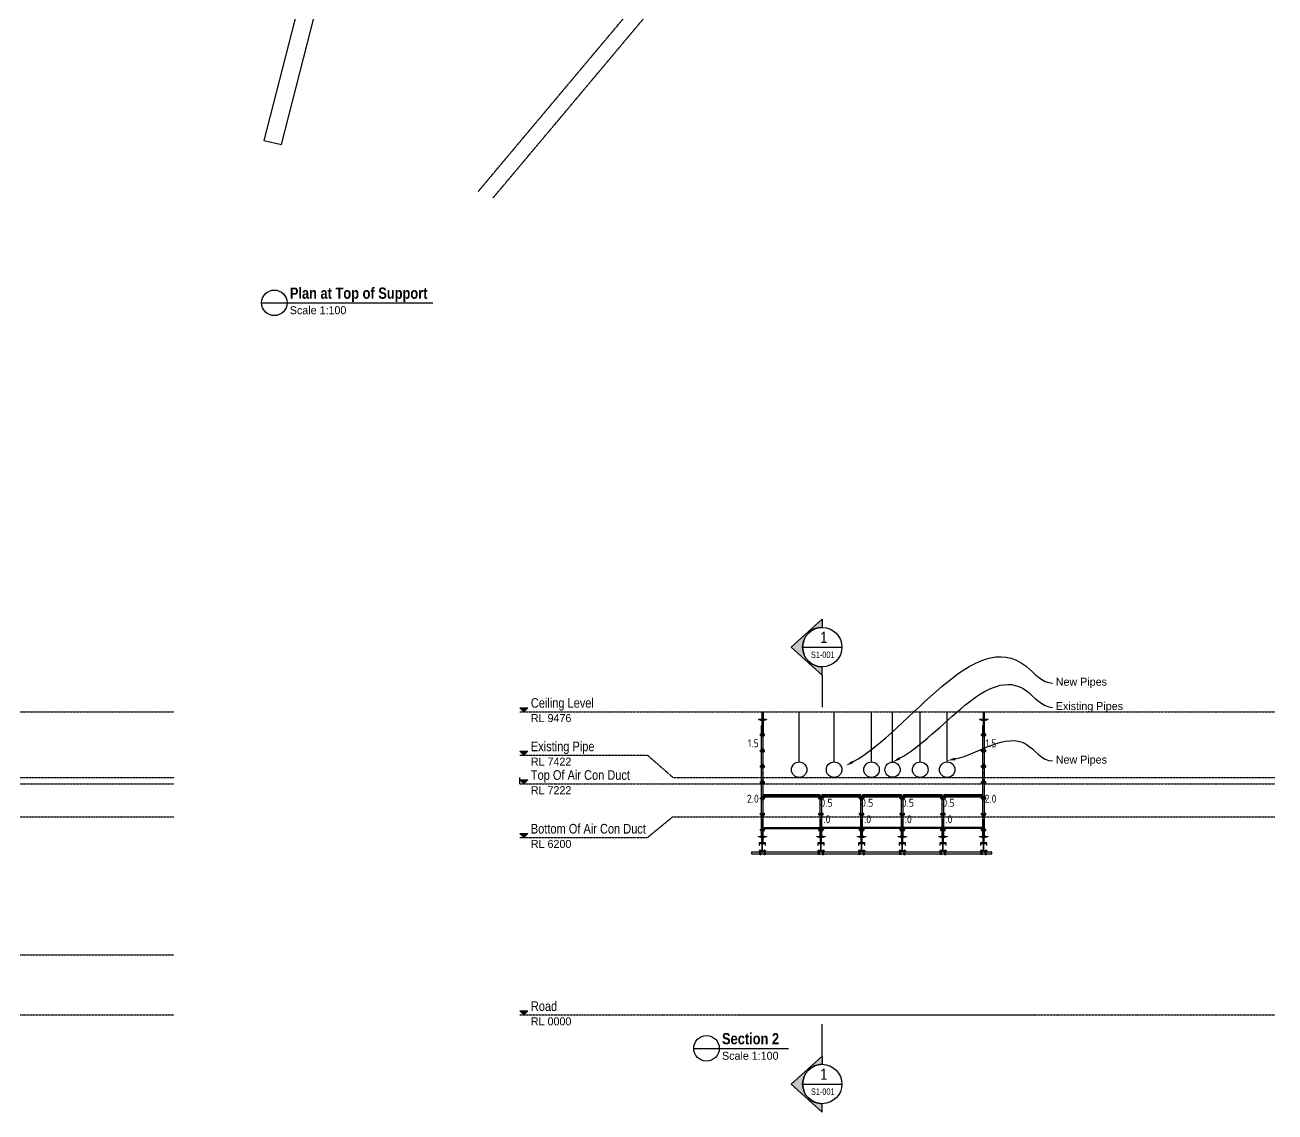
# Model space of a CAD drawing. Header units: millimetres. Extents: x 9116 to 195096, y -114281 to 55636.
# Drawn here: x 67113 to 106155, y -36681 to -2714 of the extents above; entities that cross this region are included whole.
import ezdxf
from ezdxf import colors
from ezdxf.entities.mleader import LeaderData, LeaderLine
from ezdxf.enums import TextEntityAlignment as Align
from ezdxf.math import Vec2, Vec3

# ---------------------------------------------------------------- set-up
doc = ezdxf.new("R2010")
doc.units = ezdxf.units.MM
doc.linetypes.add('KwikScaf_DASHED', pattern=[3.75, 2.5, -1.25])
doc.layers.get('0').update_dxf_attribs({"linetype": 'CONTINUOUS'})
for name, color, linetype in [('Building', 7, 'CONTINUOUS'), ('CHW F&R Lines', 7, 'CONTINUOUS'), ('Exhaust Riser', 7, 'CONTINUOUS'), ('Grid Lines', 252, 'CONTINUOUS'), ('New Pipes', 7, 'CONTINUOUS'), ('Scaffold', 7, 'CONTINUOUS')]:
    doc.layers.add(name, color=color, linetype=linetype)
doc.styles.add('ARCH', font='archd.shx', dxfattribs={"height": 250})
doc.styles.add('KwikScaf ISO', font='isocp.shx')

# ---------------------------------------------------------------- blocks, each defined once
blk = doc.blocks.new('Filled Arrow Section Half A')
h = blk.add_hatch(color=256)
edge = h.paths.add_edge_path()
edge.add_line((0, 875), (969, 0))
edge.add_line((969, 0), (0, -875))
edge.add_line((0, -875), (0, -615))
edge.add_arc((0, 0), 615, 270, 450)
edge.add_line((0, 615), (0, 875))
for q in [(0, 1875), (0, 615)]:
    blk.add_line((0, 875), q)
blk.add_lwpolyline([(0, 875), (969, 0), (0, -875), (0, -615)])
blk.add_circle((0, 0), 615)
blk.add_arc((0, 0), 615, 270, 90)
blk = doc.blocks.new('Filled Arrow Section Half B')
h = blk.add_hatch(color=256)
edge = h.paths.add_edge_path()
edge.add_line((0, -875), (969, 0))
edge.add_line((969, 0), (0, 875))
edge.add_line((0, 875), (0, 615))
edge.add_arc((0, 0), 615, -90, 90, ccw=False)
edge.add_line((0, -615), (0, -875))
for q in [(0, -615), (0, -1875)]:
    blk.add_line((0, -875), q)
blk.add_lwpolyline([(0, -875), (969, 0), (0, 875), (0, 615)])
blk.add_circle((0, 0), 615)
blk.add_arc((0, 0), 615, 270, 90)
blk = doc.blocks.new('1.0m Standard')
at = {"color": 180, "extrusion": (-1, 6.12323e-17, 0)}
for p, q in [((0, 712), (0, 990)), ((0, 990), (48, 990)), ((48, 712), (48, 990)), ((-36, 712), (-40, 712)), ((-40, 672), (-40, 712)), ((-40, 672), (-36, 672)), ((2, 712), (-36, 712)), ((-36, 672), (2, 672)), ((0, 217), (0, 672)), ((2, 672), (2, 712)), ((6, 712), (2, 712)), ((2, 672), (6, 672)), ((6, 712), (6, 672)), ((8, 647), (8, 687)), ((18, 687), (8, 687)), ((8, 647), (18, 647)), ((30, 687), (18, 687)), ((18, 647), (30, 647)), ((40, 687), (30, 687)), ((30, 647), (40, 647)), ((40, 647), (40, 687)), ((42, 672), (42, 712)), ((46, 712), (42, 712)), ((42, 672), (46, 672)), ((84, 712), (46, 712)), ((46, 672), (46, 712)), ((46, 672), (84, 672)), ((48, 217), (48, 672)), ((88, 712), (84, 712)), ((84, 672), (88, 672)), ((88, 672), (88, 712)), ((-40, 177), (-40, 217)), ((-36, 217), (-40, 217)), ((-40, 177), (-36, 177)), ((2, 217), (-36, 217)), ((-36, 177), (2, 177)), ((0, 0), (0, 177)), ((48, 0), (0, 0)), ((2, 177), (2, 217)), ((6, 217), (2, 217)), ((2, 177), (6, 177)), ((6, 217), (6, 177)), ((8, 152), (8, 192)), ((18, 192), (8, 192)), ((8, 152), (18, 152)), ((30, 192), (18, 192)), ((18, 152), (30, 152)), ((40, 192), (30, 192)), ((30, 152), (40, 152)), ((40, 152), (40, 192)), ((42, 177), (42, 217)), ((46, 217), (42, 217)), ((42, 177), (46, 177)), ((46, 177), (46, 217)), ((84, 217), (46, 217)), ((46, 177), (84, 177)), ((48, 0), (48, 177)), ((88, 217), (84, 217)), ((84, 177), (88, 177)), ((88, 177), (88, 217))]:
    blk.add_line(p, q, dxfattribs=at)
blk = doc.blocks.new('0.5m Standard')
at = {"color": 180, "extrusion": (-1, 6.12323e-17, 0)}
for p, q in [((-40, 177), (-40, 217)), ((-36, 217), (-40, 217)), ((-40, 177), (-36, 177)), ((2, 217), (-36, 217)), ((-36, 177), (2, 177)), ((0, 217), (0, 238)), ((0, 0), (0, 177)), ((48, 0), (0, 0)), ((2, 177), (2, 217)), ((6, 217), (2, 217)), ((2, 177), (6, 177)), ((6, 217), (6, 177)), ((8, 152), (8, 192)), ((18, 192), (8, 192)), ((8, 152), (18, 152)), ((30, 192), (18, 192)), ((18, 152), (30, 152)), ((40, 192), (30, 192)), ((30, 152), (40, 152)), ((40, 152), (40, 192)), ((42, 177), (42, 217)), ((46, 217), (42, 217)), ((42, 177), (46, 177)), ((46, 177), (46, 217)), ((84, 217), (46, 217)), ((46, 177), (84, 177)), ((48, 217), (48, 238)), ((48, 0), (48, 177)), ((88, 217), (84, 217)), ((84, 177), (88, 177)), ((88, 177), (88, 217))]:
    blk.add_line(p, q, dxfattribs=at)
at = {"color": 180}
blk.add_line((0, 238), (48, 238), dxfattribs=at)
blk = doc.blocks.new('1.2m Transom')
at = {"color": 2, "extrusion": (0, 1, -1.83691e-16)}
for p, q in [((64253, 14659), (64273, 14659)), ((64253, 14584), (64253, 14659)), ((64263, 14584), (64253, 14584)), ((64267, 14609), (64263, 14584)), ((64303, 14609), (64267, 14609)), ((64273, 14659), (64270, 14634)), ((64270, 14634), (64278, 14634)), ((65450, 14672), (64278, 14672)), ((64278, 14672), (64278, 14639)), ((65450, 14639), (64278, 14639)), ((64278, 14639), (64278, 14634)), ((65450, 14634), (64278, 14634)), ((64303, 14634), (64303, 14609)), ((65425, 14634), (65425, 14609)), ((65425, 14609), (65462, 14609)), ((65450, 14639), (65450, 14672)), ((65450, 14634), (65450, 14639)), ((65459, 14634), (65450, 14634)), ((65455, 14659), (65459, 14634)), ((65475, 14659), (65455, 14659)), ((65462, 14609), (65465, 14584)), ((65465, 14584), (65475, 14584)), ((65475, 14584), (65475, 14659))]:
    blk.add_line(p, q, dxfattribs=at)
blk = doc.blocks.new('1.8m Transom')
at = {"color": 2, "extrusion": (0, 1, -1.83691e-16)}
for p, q in [((65710, 14584), (65710, 14659)), ((65710, 14659), (65730, 14659)), ((65720, 14584), (65710, 14584)), ((65723, 14609), (65720, 14584)), ((65760, 14609), (65723, 14609)), ((65730, 14659), (65726, 14634)), ((65726, 14634), (65735, 14634)), ((65735, 14672), (67465, 14672)), ((65735, 14639), (65735, 14672)), ((65735, 14639), (67465, 14639)), ((65735, 14634), (65735, 14639)), ((65735, 14634), (67465, 14634)), ((65760, 14634), (65760, 14609)), ((67440, 14634), (67440, 14609)), ((67440, 14609), (67476, 14609)), ((67465, 14639), (67465, 14672)), ((67465, 14634), (67465, 14639)), ((67473, 14634), (67465, 14634)), ((67470, 14659), (67473, 14634)), ((67490, 14659), (67470, 14659)), ((67476, 14609), (67480, 14584)), ((67480, 14584), (67490, 14584)), ((67490, 14584), (67490, 14659))]:
    blk.add_line(p, q, dxfattribs=at)
blk = doc.blocks.new('2.0m Standard')
at = {"color": 180, "extrusion": (-1, 6.12323e-17, 0)}
for p, q in [((0, 1981), (48, 1981)), ((0, 1702), (0, 1981)), ((48, 1702), (48, 1981)), ((-40, 1662), (-40, 1702)), ((-36, 1702), (-40, 1702)), ((-40, 1662), (-36, 1662)), ((2, 1702), (-36, 1702)), ((-36, 1662), (2, 1662)), ((0, 1207), (0, 1662)), ((2, 1662), (2, 1702)), ((6, 1702), (2, 1702)), ((2, 1662), (6, 1662)), ((6, 1702), (6, 1662)), ((8, 1637), (8, 1677)), ((18, 1677), (8, 1677)), ((8, 1637), (18, 1637)), ((30, 1677), (18, 1677)), ((18, 1637), (30, 1637)), ((40, 1677), (30, 1677)), ((30, 1637), (40, 1637)), ((40, 1637), (40, 1677)), ((42, 1662), (42, 1702)), ((46, 1702), (42, 1702)), ((42, 1662), (46, 1662)), ((46, 1662), (46, 1702)), ((84, 1702), (46, 1702)), ((46, 1662), (84, 1662)), ((48, 1207), (48, 1662)), ((88, 1702), (84, 1702)), ((84, 1662), (88, 1662)), ((88, 1662), (88, 1702)), ((-36, 1207), (-40, 1207)), ((-40, 1167), (-40, 1207)), ((2, 1207), (-36, 1207)), ((2, 1167), (2, 1207)), ((6, 1207), (2, 1207)), ((6, 1207), (6, 1167)), ((8, 1142), (8, 1182)), ((18, 1182), (8, 1182)), ((30, 1182), (18, 1182)), ((40, 1182), (30, 1182)), ((40, 1142), (40, 1182)), ((42, 1167), (42, 1207)), ((46, 1207), (42, 1207)), ((84, 1207), (46, 1207)), ((46, 1167), (46, 1207)), ((88, 1207), (84, 1207)), ((88, 1167), (88, 1207)), ((-40, 1167), (-36, 1167)), ((-36, 1167), (2, 1167)), ((0, 712), (0, 1167)), ((2, 1167), (6, 1167)), ((8, 1142), (18, 1142)), ((18, 1142), (30, 1142)), ((30, 1142), (40, 1142)), ((42, 1167), (46, 1167)), ((46, 1167), (84, 1167)), ((48, 712), (48, 1167)), ((84, 1167), (88, 1167)), ((-36, 712), (-40, 712)), ((-40, 672), (-40, 712)), ((-40, 672), (-36, 672)), ((2, 712), (-36, 712)), ((-36, 672), (2, 672)), ((0, 217), (0, 672)), ((2, 672), (2, 712)), ((6, 712), (2, 712)), ((2, 672), (6, 672)), ((6, 712), (6, 672)), ((8, 647), (8, 687)), ((18, 687), (8, 687)), ((8, 647), (18, 647)), ((30, 687), (18, 687)), ((18, 647), (30, 647)), ((40, 687), (30, 687)), ((30, 647), (40, 647)), ((40, 647), (40, 687)), ((42, 672), (42, 712)), ((46, 712), (42, 712)), ((42, 672), (46, 672)), ((84, 712), (46, 712)), ((46, 672), (46, 712)), ((46, 672), (84, 672)), ((48, 217), (48, 672)), ((88, 712), (84, 712)), ((84, 672), (88, 672)), ((88, 672), (88, 712)), ((-36, 217), (-40, 217)), ((-40, 177), (-40, 217)), ((-40, 177), (-36, 177)), ((2, 217), (-36, 217)), ((-36, 177), (2, 177)), ((0, 0), (0, 177)), ((48, 0), (0, 0)), ((2, 177), (2, 217)), ((6, 217), (2, 217)), ((2, 177), (6, 177)), ((6, 217), (6, 177)), ((8, 152), (8, 192)), ((18, 192), (8, 192)), ((8, 152), (18, 152)), ((30, 192), (18, 192)), ((18, 152), (30, 152)), ((40, 192), (30, 192)), ((30, 152), (40, 152)), ((40, 152), (40, 192)), ((42, 177), (42, 217)), ((46, 217), (42, 217)), ((42, 177), (46, 177)), ((84, 217), (46, 217)), ((46, 177), (46, 217)), ((46, 177), (84, 177)), ((48, 0), (48, 177)), ((88, 217), (84, 217)), ((84, 177), (88, 177)), ((88, 177), (88, 217))]:
    blk.add_line(p, q, dxfattribs=at)
blk = doc.blocks.new('2D Jack Adjustable Screw')
at = {"color": 0, "extrusion": (1, -1.83691e-16, 2.30446e-16)}
for p, q in [((-265.5, 100), (-273.5, 100)), ((-273.5, 100), (-273.5, -52)), ((-265.5, 100), (-265.5, -52)), ((-265.5, 42.5), (-40, 42.5)), ((-265.5, 5.5), (-40, 5.5)), ((-40, 87.75), (-35, 87.75)), ((-40, 87.75), (-40, 24)), ((-40, 24), (-40, -39.75)), ((-35, 151.5), (-20, 151.5)), ((-35, 62.25), (-35, 151.5)), ((-35, 62.25), (-20, 62.25)), ((-20, 62.25), (-20, 151.5)), ((-20, 87.75), (0, 87.75)), ((0, 24), (0, 87.75)), ((0, 42.5), (454.5, 42.5)), ((0, -39.75), (0, 24)), ((0, 5.5), (454.5, 5.5)), ((454.5, 24), (454.5, 42.5)), ((454.5, 5.5), (454.5, 24)), ((-265.5, -52), (-273.5, -52)), ((-40, -39.75), (-35, -39.75)), ((-20, -14.25), (-35, -14.25)), ((-35, -103.5), (-35, -14.25)), ((-35, -103.5), (-20, -103.5)), ((-20, -103.5), (-20, -14.25)), ((-20, -39.75), (0, -39.75))]:
    blk.add_line(p, q, dxfattribs=at)
blk = doc.blocks.new('Girder Coupler 2')
for p, q in [((-42, 34), (-42, 44)), ((-42, 44), (-18, 44)), ((-18, 34), (-42, 34)), ((-36, 34), (-36, 44)), ((-36, 34), (-36, 30)), ((-36, 25), (-36, 11)), ((-36, 11), (-24, 11)), ((-24, 34), (-24, 44)), ((-24, 34), (-24, 30)), ((-24, 25), (-24, 11)), ((-18, 44), (-18, 34)), ((-47, -12), (-47, -22)), ((-45, -12), (-47, -12)), ((-47, -22), (-45, -22)), ((-15, -5), (-45, -5)), ((-45, -5), (-45, -10)), ((-45, -98), (-45, -10)), ((-45, -10), (-15, -10)), ((-40, -100), (-43, -100)), ((-38, -98), (-38, -92)), ((-23, -98), (-23, -92)), ((-17, -100), (-21, -100)), ((-15, -10), (-15, -5)), ((-15, -10), (-15, -80)), ((-15, -12), (-13, -12)), ((-13, -22), (-15, -22)), ((-15, -80), (-15, -98)), ((-13, -12), (-13, -22))]:
    blk.add_line(p, q)
blk.add_lwpolyline([(0, 30), (-58, 30, 0.414214), (-60, 28), (-60, -3, 0.414214), (-58, -5), (0, -5), (0, 0), (-53, 0, -0.414214), (-55, 2), (-55, 23, -0.414214), (-53, 25), (0, 25), (0, 30)], format="xyb")
blk.add_lwpolyline([(-24, -75), (-18, -85), (-24, -95), (-36, -95), (-42, -85), (-36, -75)], close=True)
blk.add_circle((-30, -85), 10)
for centre, start, end in [((-43, -98), 180, 270), ((-40, -98), 270, 0), ((-21, -98), 180, 270), ((-17, -98), 270, 0)]:
    blk.add_arc(centre, 2, start, end)
blk = doc.blocks.new('Knuckle')
at = {"color": 190}
for points in [[(-127.5, 20), (-38.25, 20), (-38.25, 5), (-127.5, 5)], [(38.25, 20), (127.5, 20), (127.5, 5), (38.25, 5)]]:
    blk.add_lwpolyline(points, close=True, dxfattribs=at)
for points in [[(-63.75, 20), (-63.75, 40), (63.75, 40), (63.75, 20)], [(63.75, 5), (63.75, 0), (-63.75, 0), (-63.75, 5)]]:
    blk.add_lwpolyline(points, dxfattribs=at)
blk = doc.blocks.new('*U89')
at = {"color": 190, "ltscale": 0.7, "extrusion": (-3.67388e-16, -1, 2.30446e-16)}
for p, q in [((-18, 40), (-18, -680)), ((19, 40), (19, -680))]:
    blk.add_line(p, q, dxfattribs=at)
at = {"color": 190}
blk.add_line((-18, -680), (19, -680), dxfattribs=at)
blk.add_lwpolyline([(-90, 110), (-100, 110), (-100, 40), (100, 40), (100, 110), (90, 110), (90, 50), (-90, 50), (-90, 110)], dxfattribs=at)
blk.add_blockref('Knuckle', (0, -167))

msp = doc.modelspace()

# ---------------------------------------------------------------- hatches: boundary and pattern name
at = {"layer": 'Grid Lines'}
for points in [[(82690, -24172.7), (82815, -24047.7), (82565, -24047.7)], [(82690, -25532.7), (82815, -25407.7), (82565, -25407.7)], [(82690, -26426.7), (82815, -26301.7), (82565, -26301.7)], [(82690, -28105.2), (82815, -27980.2), (82565, -27980.2)], [(82690, -33648.7), (82815, -33523.7), (82565, -33523.7)]]:
    msp.add_hatch(color=252, dxfattribs=at).paths.add_polyline_path(points)

# ---------------------------------------------------------------- linework, layer by layer
at = {"layer": 'Building'}
msp.add_line((89394.2, -33648.7), (98691.3, -33648.7), dxfattribs=at)
at = {"layer": 'Building', "color": 37, "linetype": 'KwikScaf_DASHED'}
for points in [[(81268.9, -7916.2), (86759, -1374), (87259.7, -593.4), (87773.7, 460.7), (88159, 1444.8), (88393.9, 2296), (88517.3, 3094.4), (88605.2, 3878.3), (88634.6, 5215.2), (88670.5, 28319.5), (88663, 28711.3), (88580.8, 29425.5), (87789, 36824.8), (86824.8, 45301.5)], [(81738.2, -8110.3), (87228.4, -1568), (87729, -787.5), (88243, 266.6), (88628.3, 1250.7), (88863.3, 2101.9), (88986.6, 2900.3), (89074.5, 3684.2), (89103.9, 5021.2), (89139.8, 28125.4), (89132.3, 28517.2), (89050.1, 29231.4), (88258.3, 36630.7), (87294.1, 45107.4)]]:
    msp.add_lwpolyline(points, dxfattribs=at)
at = {"layer": 'CHW F&R Lines', "color": 45}
for p, q in [((93553.1, -25741.8), (93553.1, -24172.7)), ((94210.7, -25741.8), (94210.7, -24172.7))]:
    msp.add_line(p, q, dxfattribs=at)
for centre, radius in [((93553.1, -25984.2), 242.4), ((94210.7, -25984.2), 237.7)]:
    msp.add_circle(centre, radius, dxfattribs=at)
at = {"layer": 'Exhaust Riser', "color": 252}
msp.add_lwpolyline([(84242.9, 18123.2), (82315.6, 18603.2), (83636, 23892.7), (83467.5, 25402.4), (85190.7, 31849.8), (85217.2, 33057.7), (86289.7, 37009.7), (85731.7, 37141.3), (74576.5, -6327.3), (75126.3, -6452.1), (77183.1, 1625.2), (77811.4, 2753.9), (79505.1, 9446), (80344.4, 10605), (81533.2, 16095.8), (81690.9, 16068), (81796.1, 16499.4), (83588.4, 15992.6)], dxfattribs=at)
at = {"layer": 'Grid Lines'}
for p, q in [((74500, -11396.3), (79849.1, -11396.3)), ((91400.6, -22154.2), (92630.6, -22154.2)), ((82565, -26426.7), (82565, -26226.7)), ((87998.7, -34692.7), (90958.5, -34692.7)), ((91400.6, -35806.2), (92630.6, -35806.2))]:
    msp.add_line(p, q, dxfattribs=at)
at = {"layer": 'Grid Lines', "color": 252, "linetype": 'KwikScaf_DASHED'}
for p, q in [((48176.3, -24172.7), (71766.6, -24172.7)), ((82565, -24172.7), (106155.3, -24172.7)), ((82565, -25532.7), (86553.2, -25532.7)), ((87348.9, -26226.7), (86553.2, -25532.7)), ((48176.3, -26426.7), (71766.6, -26426.7)), ((52960.2, -26226.7), (71766.6, -26226.7)), ((82565, -26426.7), (106155.3, -26426.7)), ((87348.9, -26226.7), (106155.3, -26226.7)), ((52960.2, -27452.4), (71766.6, -27452.4)), ((86553.2, -28105.2), (87348.9, -27452.4)), ((87348.9, -27452.4), (106155.3, -27452.4)), ((82565, -28105.2), (86553.2, -28105.2)), ((48176.3, -31768), (71766.6, -31768)), ((48176.3, -33648.7), (71766.6, -33648.7)), ((82565, -33648.7), (106155.3, -33648.7))]:
    msp.add_line(p, q, dxfattribs=at)
at = {"layer": 'Grid Lines', "color": 252}
for p, q in [((82565, -24047.7), (82815, -24047.7)), ((82565, -24047.7), (82690, -24172.7)), ((82690, -24172.7), (82815, -24047.7)), ((82565, -25407.7), (82815, -25407.7)), ((82565, -25407.7), (82690, -25532.7)), ((82690, -25532.7), (82815, -25407.7)), ((82565, -26301.7), (82815, -26301.7)), ((82565, -26301.7), (82690, -26426.7)), ((82690, -26426.7), (82815, -26301.7)), ((82565, -27980.2), (82815, -27980.2)), ((82565, -27980.2), (82690, -28105.2)), ((82690, -28105.2), (82815, -27980.2)), ((82565, -33523.7), (82815, -33523.7)), ((82565, -33523.7), (82690, -33648.7)), ((82690, -33648.7), (82815, -33523.7))]:
    msp.add_line(p, q, dxfattribs=at)
at = {"layer": 'Grid Lines'}
for centre in [(74900, -11396.3), (88398.7, -34692.7)]:
    msp.add_circle(centre, 400, dxfattribs=at)
at = {"layer": 'New Pipes', "color": 4}
for p, q in [((91293, -25741.8), (91293, -24172.7)), ((92384.2, -25741.8), (92384.2, -24172.7))]:
    msp.add_line(p, q, dxfattribs=at)
at = {"layer": 'New Pipes', "color": 40}
for p, q in [((95074.9, -25741.8), (95074.9, -24172.7)), ((95916.2, -25741.8), (95916.2, -24172.7))]:
    msp.add_line(p, q, dxfattribs=at)
at = {"layer": 'New Pipes', "color": 4}
for centre in [(91293, -25984.2), (92384.2, -25984.2)]:
    msp.add_circle(centre, 242.4, dxfattribs=at)
at = {"layer": 'New Pipes', "color": 40}
for centre in [(95074.9, -25984.2), (95916.2, -25984.2)]:
    msp.add_circle(centre, 242.4, dxfattribs=at)
at = {"layer": 'Scaffold', "color": 5, "extrusion": (-1, 6.12323e-17, 0)}
for p, q in [((90085.9, -24878.7), (90081.5, -24878.7)), ((90081.5, -24918.7), (90081.5, -24878.7)), ((90081.5, -24918.7), (90085.9, -24918.7)), ((90123.6, -24878.7), (90085.9, -24878.7)), ((90085.9, -24918.7), (90123.6, -24918.7)), ((90121.5, -24878.7), (90121.5, -24600.7)), ((90121.5, -24600.7), (90169.5, -24600.7)), ((90121.5, -25373.7), (90121.5, -24918.7)), ((90123.6, -24918.7), (90123.6, -24878.7)), ((90127.3, -24878.7), (90123.6, -24878.7)), ((90123.6, -24918.7), (90127.3, -24918.7)), ((90127.3, -24878.7), (90127.3, -24918.7)), ((90129.8, -24943.7), (90129.8, -24903.7)), ((90139.7, -24903.7), (90129.8, -24903.7)), ((90129.8, -24943.7), (90139.7, -24943.7)), ((90151.3, -24903.7), (90139.7, -24903.7)), ((90139.7, -24943.7), (90151.3, -24943.7)), ((90161.2, -24903.7), (90151.3, -24903.7)), ((90151.3, -24943.7), (90161.2, -24943.7)), ((90161.2, -24943.7), (90161.2, -24903.7)), ((90163.6, -24918.7), (90163.6, -24878.7)), ((90167.4, -24878.7), (90163.6, -24878.7)), ((90163.6, -24918.7), (90167.4, -24918.7)), ((90205, -24878.7), (90167.4, -24878.7)), ((90167.4, -24918.7), (90167.4, -24878.7)), ((90167.4, -24918.7), (90205, -24918.7)), ((90169.5, -24878.7), (90169.5, -24600.7)), ((90169.5, -25373.7), (90169.5, -24918.7)), ((90209.5, -24878.7), (90205, -24878.7)), ((90205, -24918.7), (90209.5, -24918.7)), ((90209.5, -24918.7), (90209.5, -24878.7)), ((96994.9, -24878.7), (96990.5, -24878.7)), ((96990.5, -24918.7), (96990.5, -24878.7)), ((96990.5, -24918.7), (96994.9, -24918.7)), ((97032.6, -24878.7), (96994.9, -24878.7)), ((96994.9, -24918.7), (97032.6, -24918.7)), ((97030.5, -24878.7), (97030.5, -24600.7)), ((97030.5, -24600.7), (97078.5, -24600.7)), ((97030.5, -25373.7), (97030.5, -24918.7)), ((97032.6, -24918.7), (97032.6, -24878.7)), ((97036.3, -24878.7), (97032.6, -24878.7)), ((97032.6, -24918.7), (97036.3, -24918.7)), ((97036.3, -24878.7), (97036.3, -24918.7)), ((97038.8, -24943.7), (97038.8, -24903.7)), ((97048.7, -24903.7), (97038.8, -24903.7)), ((97038.8, -24943.7), (97048.7, -24943.7)), ((97060.3, -24903.7), (97048.7, -24903.7)), ((97048.7, -24943.7), (97060.3, -24943.7)), ((97070.2, -24903.7), (97060.3, -24903.7)), ((97060.3, -24943.7), (97070.2, -24943.7)), ((97070.2, -24943.7), (97070.2, -24903.7)), ((97072.6, -24918.7), (97072.6, -24878.7)), ((97076.4, -24878.7), (97072.6, -24878.7)), ((97072.6, -24918.7), (97076.4, -24918.7)), ((97114, -24878.7), (97076.4, -24878.7)), ((97076.4, -24918.7), (97076.4, -24878.7)), ((97076.4, -24918.7), (97114, -24918.7)), ((97078.5, -24878.7), (97078.5, -24600.7)), ((97078.5, -25373.7), (97078.5, -24918.7)), ((97118.5, -24878.7), (97114, -24878.7)), ((97114, -24918.7), (97118.5, -24918.7)), ((97118.5, -24918.7), (97118.5, -24878.7)), ((90085.9, -25373.7), (90081.5, -25373.7)), ((90081.5, -25413.7), (90081.5, -25373.7)), ((90123.6, -25373.7), (90085.9, -25373.7)), ((90123.6, -25413.7), (90123.6, -25373.7)), ((90127.3, -25373.7), (90123.6, -25373.7)), ((90127.3, -25373.7), (90127.3, -25413.7)), ((90163.6, -25413.7), (90163.6, -25373.7)), ((90167.4, -25373.7), (90163.6, -25373.7)), ((90205, -25373.7), (90167.4, -25373.7)), ((90167.4, -25413.7), (90167.4, -25373.7)), ((90209.5, -25373.7), (90205, -25373.7)), ((90209.5, -25413.7), (90209.5, -25373.7)), ((96994.9, -25373.7), (96990.5, -25373.7)), ((96990.5, -25413.7), (96990.5, -25373.7)), ((97032.6, -25373.7), (96994.9, -25373.7)), ((97032.6, -25413.7), (97032.6, -25373.7)), ((97036.3, -25373.7), (97032.6, -25373.7)), ((97036.3, -25373.7), (97036.3, -25413.7)), ((97072.6, -25413.7), (97072.6, -25373.7)), ((97076.4, -25373.7), (97072.6, -25373.7)), ((97114, -25373.7), (97076.4, -25373.7)), ((97076.4, -25413.7), (97076.4, -25373.7)), ((97118.5, -25373.7), (97114, -25373.7)), ((97118.5, -25413.7), (97118.5, -25373.7)), ((90081.5, -25413.7), (90085.9, -25413.7)), ((90085.9, -25413.7), (90123.6, -25413.7)), ((90121.5, -25868.7), (90121.5, -25413.7)), ((90123.6, -25413.7), (90127.3, -25413.7)), ((90129.8, -25438.7), (90129.8, -25398.7)), ((90139.7, -25398.7), (90129.8, -25398.7)), ((90129.8, -25438.7), (90139.7, -25438.7)), ((90151.3, -25398.7), (90139.7, -25398.7)), ((90139.7, -25438.7), (90151.3, -25438.7)), ((90161.2, -25398.7), (90151.3, -25398.7)), ((90151.3, -25438.7), (90161.2, -25438.7)), ((90161.2, -25438.7), (90161.2, -25398.7)), ((90163.6, -25413.7), (90167.4, -25413.7)), ((90167.4, -25413.7), (90205, -25413.7)), ((90169.5, -25868.7), (90169.5, -25413.7)), ((90205, -25413.7), (90209.5, -25413.7)), ((96990.5, -25413.7), (96994.9, -25413.7)), ((96994.9, -25413.7), (97032.6, -25413.7)), ((97030.5, -25868.7), (97030.5, -25413.7)), ((97032.6, -25413.7), (97036.3, -25413.7)), ((97038.8, -25438.7), (97038.8, -25398.7)), ((97048.7, -25398.7), (97038.8, -25398.7)), ((97038.8, -25438.7), (97048.7, -25438.7)), ((97060.3, -25398.7), (97048.7, -25398.7)), ((97048.7, -25438.7), (97060.3, -25438.7)), ((97070.2, -25398.7), (97060.3, -25398.7)), ((97060.3, -25438.7), (97070.2, -25438.7)), ((97070.2, -25438.7), (97070.2, -25398.7)), ((97072.6, -25413.7), (97076.4, -25413.7)), ((97076.4, -25413.7), (97114, -25413.7)), ((97078.5, -25868.7), (97078.5, -25413.7)), ((97114, -25413.7), (97118.5, -25413.7)), ((90085.9, -25868.7), (90081.5, -25868.7)), ((90081.5, -25908.7), (90081.5, -25868.7)), ((90081.5, -25908.7), (90085.9, -25908.7)), ((90123.6, -25868.7), (90085.9, -25868.7)), ((90085.9, -25908.7), (90123.6, -25908.7)), ((90121.5, -26085.7), (90121.5, -25908.7)), ((90169.5, -26085.7), (90121.5, -26085.7)), ((90123.6, -25908.7), (90123.6, -25868.7)), ((90127.3, -25868.7), (90123.6, -25868.7)), ((90123.6, -25908.7), (90127.3, -25908.7)), ((90127.3, -25868.7), (90127.3, -25908.7)), ((90129.8, -25933.7), (90129.8, -25893.7)), ((90139.7, -25893.7), (90129.8, -25893.7)), ((90129.8, -25933.7), (90139.7, -25933.7)), ((90151.3, -25893.7), (90139.7, -25893.7)), ((90139.7, -25933.7), (90151.3, -25933.7)), ((90161.2, -25893.7), (90151.3, -25893.7)), ((90151.3, -25933.7), (90161.2, -25933.7)), ((90161.2, -25933.7), (90161.2, -25893.7)), ((90163.6, -25908.7), (90163.6, -25868.7)), ((90167.4, -25868.7), (90163.6, -25868.7)), ((90163.6, -25908.7), (90167.4, -25908.7)), ((90205, -25868.7), (90167.4, -25868.7)), ((90167.4, -25908.7), (90167.4, -25868.7)), ((90167.4, -25908.7), (90205, -25908.7)), ((90169.5, -26085.7), (90169.5, -25908.7)), ((90209.5, -25868.7), (90205, -25868.7)), ((90205, -25908.7), (90209.5, -25908.7)), ((90209.5, -25908.7), (90209.5, -25868.7)), ((96994.9, -25868.7), (96990.5, -25868.7)), ((96990.5, -25908.7), (96990.5, -25868.7)), ((96990.5, -25908.7), (96994.9, -25908.7)), ((97032.6, -25868.7), (96994.9, -25868.7)), ((96994.9, -25908.7), (97032.6, -25908.7)), ((97030.5, -26085.7), (97030.5, -25908.7)), ((97078.5, -26085.7), (97030.5, -26085.7)), ((97032.6, -25908.7), (97032.6, -25868.7)), ((97036.3, -25868.7), (97032.6, -25868.7)), ((97032.6, -25908.7), (97036.3, -25908.7)), ((97036.3, -25868.7), (97036.3, -25908.7)), ((97038.8, -25933.7), (97038.8, -25893.7)), ((97048.7, -25893.7), (97038.8, -25893.7)), ((97038.8, -25933.7), (97048.7, -25933.7)), ((97060.3, -25893.7), (97048.7, -25893.7)), ((97048.7, -25933.7), (97060.3, -25933.7)), ((97070.2, -25893.7), (97060.3, -25893.7)), ((97060.3, -25933.7), (97070.2, -25933.7)), ((97070.2, -25933.7), (97070.2, -25893.7)), ((97072.6, -25908.7), (97072.6, -25868.7)), ((97076.4, -25868.7), (97072.6, -25868.7)), ((97072.6, -25908.7), (97076.4, -25908.7)), ((97114, -25868.7), (97076.4, -25868.7)), ((97076.4, -25908.7), (97076.4, -25868.7)), ((97076.4, -25908.7), (97114, -25908.7)), ((97078.5, -26085.7), (97078.5, -25908.7)), ((97118.5, -25868.7), (97114, -25868.7)), ((97114, -25908.7), (97118.5, -25908.7)), ((97118.5, -25908.7), (97118.5, -25868.7))]:
    msp.add_line(p, q, dxfattribs=at)
at = {"layer": 'Scaffold', "color": 190}
for p, q in [((93263, -27550.6), (93226, -27550.6)), ((94533, -27550.6), (94496, -27550.6)), ((95803, -27550.6), (95766, -27550.6)), ((97073, -27550.6), (97036, -27550.6))]:
    msp.add_line(p, q, dxfattribs=at)
at = {"layer": 'Scaffold', "color": 190, "ltscale": 0.7, "extrusion": (4.89853e-16, 1, 2.30446e-16)}
for p, q in [((94496, -28270.6), (94496, -27550.6)), ((94533, -28270.6), (94533, -27550.6)), ((95766, -28270.6), (95766, -27550.6)), ((95803, -28270.6), (95803, -27550.6)), ((97036, -28270.6), (97036, -27550.6)), ((97073, -28270.6), (97073, -27550.6))]:
    msp.add_line(p, q, dxfattribs=at)
at = {"layer": 'Scaffold', "color": 6}
for p, q in [((90062.7, -28283.8), (90062.7, -28295.6)), ((90062.7, -28283.8), (90228.3, -28283.8)), ((90062.7, -28295.6), (90130.6, -28295.6)), ((90141.6, -28516.9), (90141.6, -28306.6)), ((90149.4, -28516.9), (90149.4, -28306.6)), ((90160.4, -28295.6), (90228.3, -28295.6)), ((90228.3, -28283.8), (90228.3, -28295.6)), ((91891.7, -28283.8), (91891.7, -28295.6)), ((91891.7, -28283.8), (92057.3, -28283.8)), ((91891.7, -28295.6), (91959.6, -28295.6)), ((91970.6, -28516.9), (91970.6, -28306.6)), ((91978.4, -28516.9), (91978.4, -28306.6)), ((91989.4, -28295.6), (92057.3, -28295.6)), ((92057.3, -28283.8), (92057.3, -28295.6)), ((93161.7, -28283.8), (93161.7, -28295.6)), ((93161.7, -28283.8), (93327.3, -28283.8)), ((93161.7, -28295.6), (93229.6, -28295.6)), ((93240.6, -28516.9), (93240.6, -28306.6)), ((93248.4, -28516.9), (93248.4, -28306.6)), ((93259.4, -28295.6), (93327.3, -28295.6)), ((93327.3, -28283.8), (93327.3, -28295.6)), ((94431.7, -28283.8), (94431.7, -28295.6)), ((94431.7, -28283.8), (94597.3, -28283.8)), ((94431.7, -28295.6), (94499.6, -28295.6)), ((94510.6, -28516.9), (94510.6, -28306.6)), ((94518.4, -28516.9), (94518.4, -28306.6)), ((94529.4, -28295.6), (94597.3, -28295.6)), ((94597.3, -28283.8), (94597.3, -28295.6)), ((95701.7, -28283.8), (95701.7, -28295.6)), ((95701.7, -28283.8), (95867.3, -28283.8)), ((95701.7, -28295.6), (95769.6, -28295.6)), ((95780.6, -28516.9), (95780.6, -28306.6)), ((95788.4, -28516.9), (95788.4, -28306.6)), ((95799.4, -28295.6), (95867.3, -28295.6)), ((95867.3, -28283.8), (95867.3, -28295.6)), ((96971.7, -28283.8), (96971.7, -28295.6)), ((96971.7, -28283.8), (97137.3, -28283.8)), ((96971.7, -28295.6), (97039.6, -28295.6)), ((97050.6, -28516.9), (97050.6, -28306.6)), ((97058.4, -28516.9), (97058.4, -28306.6)), ((97069.4, -28295.6), (97137.3, -28295.6)), ((97137.3, -28283.8), (97137.3, -28295.6)), ((90062.7, -28539.8), (90062.7, -28527.9)), ((90062.7, -28527.9), (90130.6, -28527.9)), ((90062.7, -28539.8), (90228.3, -28539.8)), ((90160.4, -28527.9), (90228.3, -28527.9)), ((90228.3, -28539.8), (90228.3, -28527.9)), ((91891.7, -28539.8), (91891.7, -28527.9)), ((91891.7, -28527.9), (91959.6, -28527.9)), ((91891.7, -28539.8), (92057.3, -28539.8)), ((91989.4, -28527.9), (92057.3, -28527.9)), ((92057.3, -28539.8), (92057.3, -28527.9)), ((93161.7, -28539.8), (93161.7, -28527.9)), ((93161.7, -28527.9), (93229.6, -28527.9)), ((93161.7, -28539.8), (93327.3, -28539.8)), ((93259.4, -28527.9), (93327.3, -28527.9)), ((93327.3, -28539.8), (93327.3, -28527.9)), ((94431.7, -28539.8), (94431.7, -28527.9)), ((94431.7, -28527.9), (94499.6, -28527.9)), ((94431.7, -28539.8), (94597.3, -28539.8)), ((94529.4, -28527.9), (94597.3, -28527.9)), ((94597.3, -28539.8), (94597.3, -28527.9)), ((95701.7, -28539.8), (95701.7, -28527.9)), ((95701.7, -28527.9), (95769.6, -28527.9)), ((95701.7, -28539.8), (95867.3, -28539.8)), ((95799.4, -28527.9), (95867.3, -28527.9)), ((95867.3, -28539.8), (95867.3, -28527.9)), ((96971.7, -28539.8), (96971.7, -28527.9)), ((96971.7, -28527.9), (97039.6, -28527.9)), ((96971.7, -28539.8), (97137.3, -28539.8)), ((97069.4, -28527.9), (97137.3, -28527.9)), ((97137.3, -28539.8), (97137.3, -28527.9))]:
    msp.add_line(p, q, dxfattribs=at)
at = {"layer": 'Scaffold', "color": 40, "const_width": 50}
for points in [[(90120.5, -24852, 1), (90170.5, -24852, 1)], [(97029.5, -24852, 1), (97079.5, -24852, 1)], [(90120.5, -25347, 1), (90170.5, -25347, 1)], [(97029.5, -25347, 1), (97079.5, -25347, 1)], [(90120.5, -25842, 1), (90170.5, -25842, 1)], [(97029.5, -25842, 1), (97079.5, -25842, 1)], [(90120.5, -26338, 1), (90170.5, -26338, 1)], [(97029.5, -26338, 1), (97079.5, -26338, 1)], [(90120.5, -26833, 1), (90170.5, -26833, 1)], [(91949.5, -26833, 1), (91999.5, -26833, 1)], [(93219.5, -26833, 1), (93269.5, -26833, 1)], [(94489.5, -26833, 1), (94539.5, -26833, 1)], [(95759.5, -26833, 1), (95809.5, -26833, 1)], [(97029.5, -26833, 1), (97079.5, -26833, 1)], [(90118.2, -27825, 1), (90168.2, -27825, 1)], [(91947.2, -27825, 1), (91997.2, -27825, 1)], [(93217.2, -27825, 1), (93267.2, -27825, 1)], [(94487.2, -27825, 1), (94537.2, -27825, 1)], [(95757.2, -27825, 1), (95807.2, -27825, 1)], [(97027.2, -27825, 1), (97077.2, -27825, 1)]]:
    msp.add_lwpolyline(points, format="xyb", close=True, dxfattribs=at)
at = {"layer": 'Scaffold', "color": 20}
for points in [[(90169.5, -26832), (91950.5, -26832), (91950.5, -26768), (90169.5, -26768)], [(91998.5, -26832), (93220.5, -26832), (93220.5, -26768), (91998.5, -26768)], [(93268.5, -26832), (94490.5, -26832), (94490.5, -26768), (93268.5, -26768)], [(94538.5, -26832), (95760.5, -26832), (95760.5, -26768), (94538.5, -26768)], [(95808.5, -26832), (97030.5, -26832), (97030.5, -26768), (95808.5, -26768)]]:
    msp.add_lwpolyline(points, close=True, dxfattribs=at)
at = {"layer": 'Scaffold', "color": 190}
for points in [[(94604.5, -28340.6), (94614.5, -28340.6), (94614.5, -28270.6), (94414.5, -28270.6), (94414.5, -28340.6), (94424.5, -28340.6), (94424.5, -28280.6), (94604.5, -28280.6), (94604.5, -28340.6)], [(95874.5, -28340.6), (95884.5, -28340.6), (95884.5, -28270.6), (95684.5, -28270.6), (95684.5, -28340.6), (95694.5, -28340.6), (95694.5, -28280.6), (95874.5, -28280.6), (95874.5, -28340.6)], [(97144.5, -28340.6), (97154.5, -28340.6), (97154.5, -28270.6), (96954.5, -28270.6), (96954.5, -28340.6), (96964.5, -28340.6), (96964.5, -28280.6), (97144.5, -28280.6), (97144.5, -28340.6)]]:
    msp.add_lwpolyline(points, dxfattribs=at)
at = {"layer": 'Scaffold', "color": 30}
msp.add_lwpolyline([(89807, -28612.6), (97307, -28612.6), (97307, -28564.6), (89807, -28564.6)], close=True, dxfattribs=at)
at = {"layer": 'Scaffold', "color": 6}
for centre, start, end in [((90130.6, -28306.6), 0, 90), ((90160.4, -28306.6), 90, 180), ((91959.6, -28306.6), 0, 90), ((91989.4, -28306.6), 90, 180), ((93229.6, -28306.6), 0, 90), ((93259.4, -28306.6), 90, 180), ((94499.6, -28306.6), 0, 90), ((94529.4, -28306.6), 90, 180), ((95769.6, -28306.6), 0, 90), ((95799.4, -28306.6), 90, 180), ((97039.6, -28306.6), 0, 90), ((97069.4, -28306.6), 90, 180), ((90130.6, -28516.9), 270, 0), ((90160.4, -28516.9), 180, 270), ((91959.6, -28516.9), 270, 0), ((91989.4, -28516.9), 180, 270), ((93229.6, -28516.9), 270, 0), ((93259.4, -28516.9), 180, 270), ((94499.6, -28516.9), 270, 0), ((94529.4, -28516.9), 180, 270), ((95769.6, -28516.9), 270, 0), ((95799.4, -28516.9), 180, 270), ((97039.6, -28516.9), 270, 0), ((97069.4, -28516.9), 180, 270)]:
    msp.add_arc(centre, 11, start, end, dxfattribs=at)

# ---------------------------------------------------------------- block references
at = {"rotation": 180}
for p in [(90145.5, -28233.8), (91974.5, -28233.8), (93244.5, -28233.8)]:
    msp.add_blockref('*U89', p, dxfattribs=at)
at = {"layer": 'Grid Lines', "rotation": 180}
for name, p in [('Filled Arrow Section Half A', (92015.6, -22154.2)), ('Filled Arrow Section Half B', (92015.6, -35806.2))]:
    msp.add_blockref(name, p, dxfattribs=at)
at = {"layer": 'Scaffold', "color": 190, "xscale": -1, "rotation": 90}
for p in [(90169.5, -24446.2), (97078.5, -24446.2)]:
    msp.add_blockref('2D Jack Adjustable Screw', p, dxfattribs=at)
at = {"layer": 'Scaffold'}
for name, p in [('2.0m Standard', (90121.5, -28066.7)), ('2.0m Standard', (97030.5, -28066.7)), ('0.5m Standard', (91950.5, -27076.7)), ('1.2m Transom', (27745.3, -41470.9)), ('0.5m Standard', (93220.5, -27076.7)), ('1.2m Transom', (29015.3, -41470.9)), ('0.5m Standard', (94490.5, -27076.7)), ('1.2m Transom', (30285.3, -41470.9)), ('0.5m Standard', (95760.5, -27076.7)), ('1.2m Transom', (31555.3, -41470.9)), ('1.0m Standard', (91950.5, -28066.7)), ('1.0m Standard', (93220.5, -28066.7)), ('1.0m Standard', (94490.5, -28066.7)), ('1.0m Standard', (95760.5, -28066.7)), ('1.2m Transom', (27745.3, -42460.9)), ('1.2m Transom', (29015.3, -42460.9)), ('1.2m Transom', (30285.3, -42460.9)), ('1.2m Transom', (31555.3, -42460.9)), ('Girder Coupler 2', (90108.5, -28539.8)), ('Girder Coupler 2', (91937.5, -28539.8)), ('Girder Coupler 2', (93207.5, -28539.8)), ('Girder Coupler 2', (94477.5, -28539.8)), ('Girder Coupler 2', (95747.5, -28539.8)), ('Girder Coupler 2', (97017.5, -28539.8))]:
    msp.add_blockref(name, p, dxfattribs=at)
at = {"layer": 'Scaffold', "color": 50}
for p in [(24459.8, -41470.9), (24459.8, -42460.9)]:
    msp.add_blockref('1.8m Transom', p, dxfattribs=at)
at = {"layer": 'Scaffold', "rotation": 180}
for p in [(94514.5, -28066.7), (95784.5, -28066.7), (97054.5, -28066.7)]:
    msp.add_blockref('Knuckle', p, dxfattribs=at)
at = {"layer": 'Scaffold', "xscale": -1}
for p in [(90182.4, -28539.8), (92011.4, -28539.8), (93281.4, -28539.8), (94551.4, -28539.8), (95821.4, -28539.8), (97091.4, -28539.8)]:
    msp.add_blockref('Girder Coupler 2', p, dxfattribs=at)

# ---------------------------------------------------------------- texts
at = {"layer": 'Grid Lines', "attachment_point": 1, "style": 'ARCH'}
for s, insert, char_height, width in [('{\\fArial Narrow|b1|i0|c0|p34;\\H1.4x;Plan at Top of Support}\\PScale 1:100', (75384.5, -10918.6), 250, 5143.53), ('\\pi247.54;{\\fArial Narrow|b0|i0|c0|p34;1}', (91703, -21672), 350, 600.841), ('\\pi-42.554;{\\fArial Narrow|b0|i0|c0|p34;S1-001}', (91703, -22293.5), 200, 600.841), ('{\\fArial Narrow|b1|i0|c0|p34;\\H1.4x;Section 2\\P}Scale 1:100', (88883.3, -34214.9), 250, 5143.53), ('\\pi247.54;{\\fArial Narrow|b0|i0|c0|p34;1}', (91703, -35324), 350, 600.841), ('\\pi-42.554;{\\fArial Narrow|b0|i0|c0|p34;S1-001}', (91703, -35945.5), 200, 600.841)]:
    msp.add_mtext(s, dxfattribs=dict(at, insert=insert, char_height=char_height, width=width))
at = {"layer": 'Grid Lines', "color": 252, "char_height": 250, "attachment_point": 1, "style": 'ARCH'}
for s, insert, width in [('{\\fArial Narrow|b0|i0|c0|p34;\\H1.2x;Ceiling Level}\\PRL 9476', (82913.3, -23746.5), 2442.342), ('{\\fArial Narrow|b0|i0|c0|p34;\\H1.2x;Existing Pipe}\\PRL 7422', (82913.3, -25106.5), 2442.342), ('{\\fArial Narrow|b0|i0|c0|p34;\\H1.2x;Top Of Air Con Duct}\\PRL 7222', (82913.3, -26000.5), 3671.031), ('{\\fArial Narrow|b0|i0|c0|p34;\\H1.2x;Bottom Of Air Con Duct\\Farchd|c0;\\H0.83333x;\\PRL 6200}', (82913.3, -27679.1), 3799.906), ('{\\fArial Narrow|b0|i0|c0|p34;\\H1.2x;Road\\Farchd|c0;\\H0.83333x;\\PRL 0000}', (82913.3, -33222.5), 3799.906)]:
    msp.add_mtext(s, dxfattribs=dict(at, insert=insert, width=width))
at = {"layer": 'Scaffold', "color": 7, "style": 'KwikScaf ISO'}
for s, p in [('  1.5  ', (90316.1, -25157.7)), ('  1.5  ', (97740.1, -25157.7)), ('  2.0  ', (90319.9, -26891)), ('  0.5  ', (92625.1, -27017.8)), ('  0.5  ', (93895.1, -27017.8)), ('  0.5  ', (95165.1, -27017.8)), ('  0.5  ', (96435.1, -27017.8)), ('  2.0  ', (97743.8, -26891)), ('  1.0  ', (92557.3, -27532.9)), ('  1.0  ', (93827.3, -27532.9)), ('  1.0  ', (95097.3, -27532.9)), ('  1.0  ', (96367.3, -27532.9))]:
    msp.add_text(s, height=250, dxfattribs=at).set_placement(p, align=Align.MIDDLE_RIGHT)

# ---------------------------------------------------------------- leaders
at = {"layer": 'Grid Lines'}
ml = msp.add_multileader_mtext('Standard', dxfattribs=at)
ml.set_content('New Pipes', color=256)
ml.set_leader_properties(color=256, linetype='ByLayer', lineweight=-1)
ml.build(insert=Vec2(0, 0))
ml.multileader.update_dxf_attribs({"leader_type": 2, "text_left_attachment_type": 2, "text_right_attachment_type": 2, "dogleg_length": 0.36, "arrow_head_size": 250})
ctx = ml.context
ctx.base_point, ctx.char_height, ctx.arrow_head_size, ctx.landing_gap_size, ctx.plane_origin = Vec3(99209, -23278.1), 250, 250, 100, Vec3(92749.2, -25861.2)
ctx.left_attachment, ctx.right_attachment = 2, 2
notes = []
notes.append((ctx, [(0, (1, 1, 0), (99208.6, -23278.1), (1, 0), 0.36, [(0, [(92749.2, -25861.2), (98379.5, -22752)], 0, [])])]))
ctx.mtext.insert, ctx.mtext.flow_direction = Vec3(99309, -23111.4), 5
ml = msp.add_multileader_mtext('Standard', dxfattribs=at)
ml.set_content('Existing Pipes', color=256)
ml.set_leader_properties(color=256, linetype='ByLayer', lineweight=-1)
ml.build(insert=Vec2(0, 0))
ml.multileader.update_dxf_attribs({"leader_type": 2, "text_left_attachment_type": 2, "text_right_attachment_type": 2, "dogleg_length": 0.36, "arrow_head_size": 250})
ctx = ml.context
ctx.base_point, ctx.char_height, ctx.arrow_head_size, ctx.landing_gap_size, ctx.plane_origin = Vec3(99209, -24037.4), 250, 250, 100, Vec3(92749.2, -26620.5)
ctx.left_attachment, ctx.right_attachment = 2, 2
notes.append((ctx, [(0, (1, 1, 0), (99208.6, -24037.4), (1, 0), 0.36, [(0, [(94210.7, -25746.5), (98379.5, -23511.3)], 0, [])])]))
ctx.mtext.insert, ctx.mtext.flow_direction = Vec3(99309, -23870.8), 5
ml = msp.add_multileader_mtext('Standard', dxfattribs=at)
ml.set_content('New Pipes', color=256)
ml.set_leader_properties(color=256, linetype='ByLayer', lineweight=-1)
ml.build(insert=Vec2(0, 0))
ml.multileader.update_dxf_attribs({"leader_type": 2, "text_left_attachment_type": 2, "text_right_attachment_type": 2, "dogleg_length": 0.36, "arrow_head_size": 250})
ctx = ml.context
ctx.base_point, ctx.char_height, ctx.arrow_head_size, ctx.landing_gap_size, ctx.plane_origin = Vec3(99209, -25711.8), 250, 250, 100, Vec3(92749.2, -28294.9)
ctx.left_attachment, ctx.right_attachment = 2, 2
notes.append((ctx, [(0, (1, 1, 0), (99208.6, -25711.8), (1, 0), 0.36, [(0, [(95916.2, -25700.4), (98379.5, -25185.7)], 0, [])])]))
ctx.mtext.insert, ctx.mtext.flow_direction = Vec3(99309, -25545.1), 5
for ctx, leaders in notes:
    for number, flags, end, landing, length, lines in leaders:
        leader = LeaderData()
        leader.index, (leader.has_last_leader_line, leader.has_dogleg_vector, leader.attachment_direction) = number, flags
        leader.last_leader_point, leader.dogleg_vector, leader.dogleg_length = Vec3(end), Vec3(landing), length
        for number, points, colour, breaks in lines:
            line = LeaderLine()
            line.index, line.vertices, line.color, line.breaks = number, Vec3.list(points), colors.encode_raw_color(colour), breaks
            leader.lines.append(line)
        ctx.leaders.append(leader)

doc.saveas('drawing.dxf')
